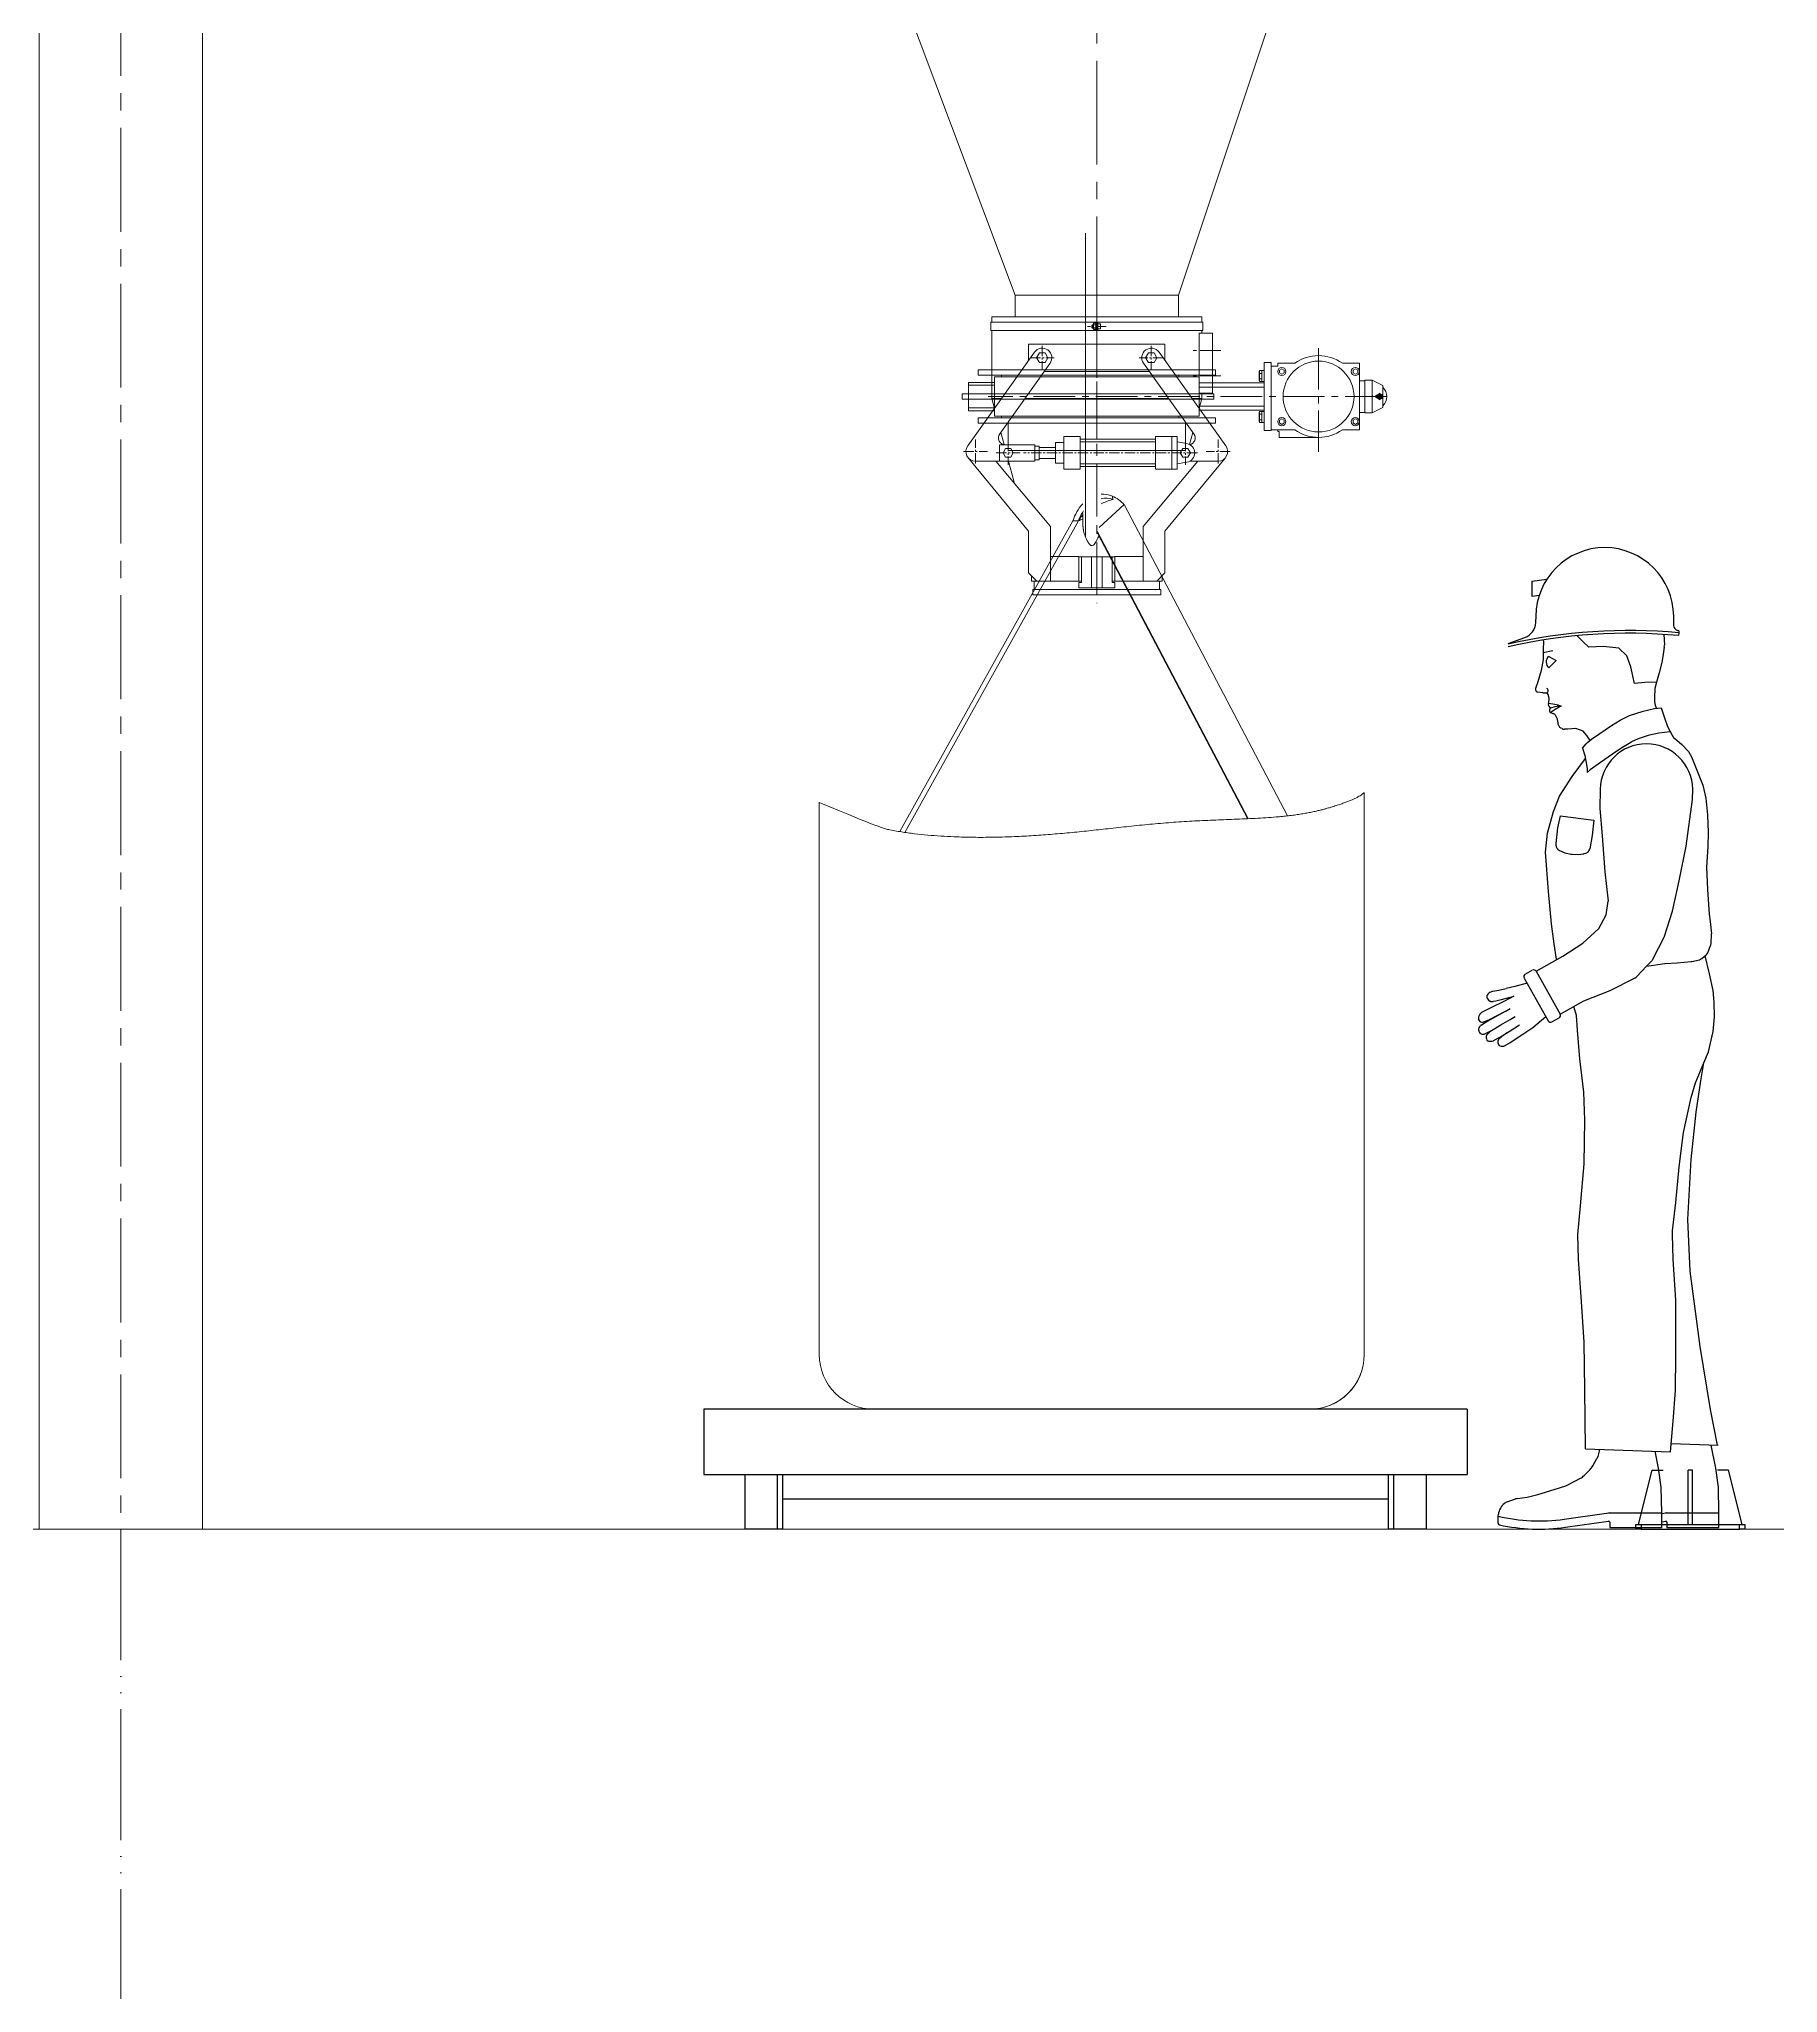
# Model space of a CAD drawing. Header units: millimetres. Extents: x 163705 to 1616509, y 81827 to 302547.
# Drawn here: x 1471036 to 1474225, y 142209 to 145792 of the extents above; entities that cross this region are included whole.
import ezdxf

# ---------------------------------------------------------------- set-up
doc = ezdxf.new("R2010")
doc.units = ezdxf.units.MM
doc.header["$LTSCALE"] = 10
doc.linetypes.add('ACAD_ISO05W100', pattern=[33, 24, -3, 0, -3, 0, -3])
doc.linetypes.add('CENTER2', pattern=[28.575, 19.05, -3.175, 3.175, -3.175])
for name, color, linetype, lineweight in [('1-中心线', 1, 'CENTER2', 0), ('1-剖面线', 8, 'Continuous', 0), ('1-双点线', 8, 'ACAD_ISO05W100', 0), ('1-图框层', 7, 'Continuous', 0), ('1-建筑轮廓', 7, 'Continuous', 20), ('1-设备轮廓', 2, 'Continuous', 18), ('1-钢构', 6, 'Continuous', 0)]:
    doc.layers.add(name, color=color, linetype=linetype, lineweight=lineweight)
doc.styles.get("Standard").update_dxf_attribs({"font": 'arial.ttf'})

# ---------------------------------------------------------------- blocks, each defined once
blk = doc.blocks.new('*U270')
for p, q in [((0, 16000), (0, 0)), ((300, 16000), (300, 0)), ((0, 0), (300, 0))]:
    blk.add_line(p, q)
at = {"layer": '1-中心线'}
blk.add_line((150, 16000), (150, 0), dxfattribs=at)
blk = doc.blocks.new('G$CBFBFB638')
at = {"lineweight": 25}
for p, q in [((0, 220), (0, 100)), ((0, 220), (700, 220)), ((700, 220), (1400, 220)), ((1400, 220), (1400, 100)), ((1400, 100), (0, 100)), ((75, 100), (75, 0)), ((135, 100), (135, 0)), ((145, 100), (145, 0)), ((1255, 0), (1255, 100)), ((1265, 0), (1265, 100)), ((1325, 100), (1325, 0)), ((145, 55), (1255, 55)), ((75, 0), (135, 0)), ((135, 0), (145, 0)), ((1255, 0), (1325, 0))]:
    blk.add_line(p, q, dxfattribs=at)
blk = doc.blocks.new('吨袋')
at = {"layer": '1-图框层', "lineweight": 15}
for p, q in [((511.2, 1599.4), (511.2, 2156.8)), ((440.5, 1658.8), (140.6, 1088)), ((440.5, 1658.8), (486.3, 1617)), ((524.2, 1628.9), (534.2, 1628.9)), ((524.2, 1628.9), (842.3, 1057.8)), ((534.2, 1628.9), (851.5, 1059.2)), ((489.5, 1610), (212.6, 1083.1)), ((488.4, 1605.5), (213.9, 1083)), ((488.8, 1606.8), (488.4, 1605.5)), ((0, 100), (0, 1130.8)), ((999.4, 1112.7), (999.4, 100)), ((100, 0), (880.9, 0))]:
    blk.add_line(p, q, dxfattribs=at)
at = {"layer": '1-图框层'}
blk.add_line((899.4, 0), (100, 0), dxfattribs=at)
at = {"layer": '1-图框层', "lineweight": 15}
blk.add_lwpolyline([(519.2, 1636.8), (516.4, 1637), (516.3, 1637)], dxfattribs=at)
for centre, radius, start, end in [((483.5, 1622.6), 56.2, 112.6141, 139.9779), ((474.6, 1629.7), 41.1, 78.9769, 109.9105), ((478.9, 1632.6), 45.3, 85.3825, 112.0957), ((456.1, 1605.2), 81.6, 16.8618, 42.6204), ((451, 1603.4), 77.5, 19.1941, 34.4267), ((511.9, 1611.9), 20.9, 54.0566, 78.0817), ((100, 100), 100, 180, 270), ((100, 100), 100, 179.9974, 269.9972), ((899.4, 100), 100, 270, 0)]:
    blk.add_arc(centre, radius, start, end, dxfattribs=at)
for points, knots in [([(461.9, 1674.5), (461.8, 1674), (461.7, 1673.3), (461.5, 1672.2), (461.3, 1671.5), (461.2, 1670.7), (461, 1670), (460.8, 1669.2), (460.7, 1668.7), (460.6, 1668.4)], [0, 0, 0, 0, 0.2497817, 0.3746691, 0.4995515, 0.624443, 0.7493274, 0.8746563, 1, 1, 1, 1]), ([(460.6, 1668.4), (464.6, 1667.2), (472, 1664.9), (479.2, 1661.9), (482.4, 1660.6)], [0, 0, 0, 0, 0.545309, 1, 1, 1, 1]), ([(516.3, 1642.5), (516.3, 1641.2), (516.3, 1638.1), (516.2, 1633.8), (516.2, 1629.6), (516.1, 1626.5), (516.1, 1624.4), (516, 1623), (516, 1621.9), (515.9, 1620.9), (515.9, 1620.1), (515.8, 1619.2), (515.7, 1617.9), (515.5, 1616.1), (515.3, 1614.2), (514.9, 1612.1), (514.4, 1609.4), (513.4, 1605.6), (511.8, 1600.6), (509.4, 1595.1), (507, 1590.8), (505.1, 1587.8), (504.1, 1586.2), (502.9, 1584.9), (501.5, 1584.1), (499.9, 1583.7), (498.2, 1583.9), (496.8, 1584.4), (495.7, 1585.2), (494.4, 1586.7), (492.8, 1589.3), (490.5, 1593.2), (488.6, 1597.2), (487.2, 1600.4), (486.7, 1601.9), (486.6, 1602.2)], [0, 0, 0, 0, 0.0422518, 0.095668, 0.1518093, 0.2103396, 0.2502077, 0.2880583, 0.319324, 0.3386004, 0.354597, 0.3677894, 0.3806959, 0.3979727, 0.4194987, 0.4397599, 0.4587853, 0.5026881, 0.5548014, 0.6138345, 0.6778159, 0.6989538, 0.7190649, 0.7338555, 0.7504443, 0.7658063, 0.7822655, 0.7991112, 0.8087782, 0.8203325, 0.8598549, 0.896546, 0.9545357, 0.9903528, 1, 1, 1, 1]), ([(516.3, 1639.9), (516.8, 1639.4), (517.9, 1638.3), (518.7, 1637.4), (519.2, 1636.8)], [0, 0, 0, 0, 0.451642, 1, 1, 1, 1]), ([(519.2, 1636.8), (519.4, 1636.4), (519.9, 1635.6), (520.7, 1634.3), (521.5, 1632.9), (522.6, 1631.2), (523.6, 1629.8), (524.2, 1628.9)], [0, 0, 0, 0, 0.176535, 0.353078, 0.529635, 0.706209, 1, 1, 1, 1]), ([(0, 1130.9), (0.2, 1130.6), (0.7, 1130.2), (2, 1129.1), (4.1, 1127.4), (7.5, 1125.1), (11.7, 1122.7), (16.6, 1120.2), (22.2, 1117.7), (28.4, 1115.2), (35.3, 1112.5), (42.9, 1109.7), (51.3, 1106.9), (57.5, 1105), (60.6, 1104)], [0, 0, 0, 0, 0.0551285, 0.1102614, 0.2035689, 0.2968767, 0.3902419, 0.4836071, 0.5696239, 0.6556434, 0.7416601, 0.8277725, 0.9138875, 1, 1, 1, 1]), ([(161.2, 1086), (174.1, 1085.1), (199.8, 1083.3), (238.5, 1081.8), (277.2, 1080.3), (315.8, 1078.6), (354.4, 1076), (392.9, 1072.7), (431.4, 1068.8), (468.8, 1064.7), (505, 1060.7), (540.2, 1057.1), (575.5, 1054), (610.7, 1051.5), (646.1, 1049.7), (681.4, 1048.7), (716.7, 1048.6), (748.3, 1049.4), (776.3, 1050.9), (800.6, 1052.7), (824.8, 1055.2), (848.9, 1058.5), (872.8, 1062.7), (888.5, 1066.4), (999.4, 1112.7)], [0, 0, 0, 0, 0.0522047, 0.1044206, 0.156645, 0.2088616, 0.2610923, 0.3133311, 0.3655764, 0.4178159, 0.4657201, 0.5136288, 0.5615324, 0.6094298, 0.6573886, 0.7053634, 0.7533311, 0.8012802, 0.834387, 0.8675444, 0.9007058, 0.9338402, 0.966935, 1, 1, 1, 1]), ([(161.2, 1086), (157.5, 1086.4), (150, 1087), (138.8, 1088.2), (128, 1089.5), (117.5, 1091.1), (107.7, 1092.7), (98.4, 1094.5), (89.9, 1096.3), (82.2, 1098.1), (75.5, 1099.8), (69.9, 1101.3), (65.4, 1102.6), (62.2, 1103.5), (61.1, 1103.9), (60.6, 1104)], [0, 0, 0, 0, 0.077485, 0.155221, 0.232709, 0.310152, 0.387841, 0.465293, 0.543653, 0.622259, 0.700615, 0.779485, 0.858616, 0.937468, 1, 1, 1, 1])]:
    blk.add_open_spline(points, degree=3, knots=knots, dxfattribs=at)
blk = doc.blocks.new('A$C40B77E40')
at = {"layer": '1-设备轮廓'}
for p, q in [((0, 10), (2.5, 10)), ((6, 0), (0, 10)), ((2.5, 15), (9.5, 15)), ((2.5, 15), (2.5, 10)), ((12, 10), (6, 0)), ((9.5, 15), (9.5, 10)), ((9.5, 10), (12, 10))]:
    blk.add_line(p, q, dxfattribs=at)
blk = doc.blocks.new('300对夹阀')
h = blk.add_hatch(color=256)
h.dxf.hatch_style = 1
h.paths.add_polyline_path([(-519.8, -33), (-519.8, -35.5), (-524.8, -35.5), (-524.8, -42.5), (-519.8, -42.5), (-519.8, -45), (-509.8, -39)])
for p, q in [((-481.8, -100), (-481.8, 22)), ((-481.8, 22), (-450.5, 22)), ((-363.2, 22), (-331.8, 22)), ((-331.8, 17), (-331.8, 22)), ((-319.8, 17), (-331.8, 17)), ((-319.8, -101.5), (-319.8, 23.5)), ((-306.8, 23.5), (-319.8, 23.5)), ((-306.8, -101.5), (-306.8, 23.5)), ((-302.8, 8.5), (-306.8, 8.5)), ((-306.8, 8.5), (-306.8, -11.5)), ((-298.3, 8.5), (-302.8, 8.5)), ((-302.8, 8.5), (-302.8, -11.5)), ((-298.3, 3.5), (-302.8, 3.5)), ((-298.3, 8.5), (-298.3, -11.5)), ((-297.8, 6), (-297.8, -9)), ((175, 0), (-150.6, 0)), ((-524.8, -19), (-504.8, -9)), ((-524.8, -59), (-524.8, -19)), ((-504.8, -69), (-504.8, -9)), ((-504.8, -9), (-491.8, -9)), ((-491.8, -69), (-491.8, -9)), ((-491.8, -69), (-491.8, -9)), ((-482.8, -10), (-491.8, -10)), ((-306.8, -11.5), (-302.8, -11.5)), ((-187.5, -14), (-306.8, -14)), ((-187.5, -21.5), (-306.8, -21.5)), ((-298.3, -6.5), (-302.8, -6.5)), ((-302.8, -11.5), (-298.3, -11.5)), ((-214.6, -34), (246.1, -34)), ((-214.6, -44), (-214.6, -34)), ((187.5, -3), (-187.5, -3)), ((-187.5, -75), (-187.5, -3)), ((-150.6, 0), (-150.6, -3)), ((175, -3), (175, 0)), ((187.5, -75), (187.5, -3)), ((235.1, -13), (187.5, -13)), ((235.1, -18), (187.5, -18)), ((235.1, -65), (235.1, -13)), ((247.1, -43), (247.1, -35)), ((-504.8, -69), (-524.8, -59)), ((-504.8, -69), (-491.8, -69)), ((-482.8, -68), (-491.8, -68)), ((-187.5, -56.5), (-306.8, -56.5)), ((-187.5, -64), (-306.8, -64)), ((-302.8, -66.5), (-306.8, -66.5)), ((-306.8, -66.5), (-306.8, -86.5)), ((-298.3, -66.5), (-302.8, -66.5)), ((-302.8, -66.5), (-302.8, -86.5)), ((-298.3, -71.5), (-302.8, -71.5)), ((-298.3, -66.5), (-298.3, -86.5)), ((-297.8, -69), (-297.8, -84)), ((-214.6, -44), (246.1, -44)), ((235.1, -60), (187.5, -60)), ((235.1, -65), (187.5, -65)), ((-481.8, -100), (-450.5, -100)), ((-363.2, -100), (-319.8, -100)), ((-331.8, -103), (-334.8, -103)), ((-334.8, -103), (-334.8, -114)), ((-331.8, -100), (-331.8, -103)), ((-306.8, -101.5), (-319.8, -101.5)), ((-306.8, -86.5), (-302.8, -86.5)), ((-298.3, -81.5), (-302.8, -81.5)), ((-302.8, -86.5), (-298.3, -86.5)), ((187.5, -75), (-187.5, -75)), ((-162.5, -88), (-162.5, -138)), ((-150.6, -78), (-150.6, -75)), ((175, -78), (-150.6, -78)), ((162.5, -88), (162.5, -138)), ((175, -78), (175, -75)), ((-334.8, -114), (-406.8, -114)), ((162.5, -138), (-162.5, -138))]:
    blk.add_line(p, q)
for points in [[(-474.3, 12), (-470, 9.5), (-470, 4.5), (-474.3, 2), (-478.7, 4.5), (-478.7, 9.5)], [(-339.3, 12), (-343.7, 9.5), (-343.7, 4.5), (-339.3, 2), (-335, 4.5), (-335, 9.5)], [(-217.5, 10), (217.5, 10), (217.5, 0), (-217.5, 0)], [(-474.3, -90), (-470, -87.5), (-470, -82.5), (-474.3, -80), (-478.7, -82.5), (-478.7, -87.5)], [(-339.3, -90), (-343.7, -87.5), (-343.7, -82.5), (-339.3, -80), (-335, -82.5), (-335, -87.5)], [(-217.5, -88), (217.5, -88), (217.5, -78), (-217.5, -78)]]:
    blk.add_lwpolyline(points, close=True)
for centre, radius in [((-474.3, 7), 7.5), ((-406.8, -39), 65), ((-339.3, 7), 7.5), ((-474.3, -85), 7.5), ((-339.3, -85), 7.5)]:
    blk.add_circle(centre, radius)
for centre, radius, start, end in [((-406.8, -39), 75, 54.4229, 125.5771), ((-304.3, 6), 6.5, 337.3801, 22.6199), ((-323.1, -1.5), 25.3, 348.5788, 11.4212), ((-507.7, -39), 24.1, 135.2397, 224.7603), ((-482.8, -9), 1, 270, 0), ((-304.3, -9), 6.5, 337.3801, 22.6199), ((246.1, -35), 1, 0, 90), ((-482.8, -69), 1, 0, 90), ((-304.3, -69), 6.5, 337.3801, 22.6199), ((-323.1, -76.5), 25.3, 348.5788, 11.4212), ((246.1, -43), 1, 270, 0), ((-406.8, -39), 75, 234.4229, 305.5771), ((-304.3, -84), 6.5, 337.3801, 22.6199)]:
    blk.add_arc(centre, radius, start, end)
at = {"layer": '1-中心线', "ltscale": 0.4}
for p, q in [((0, 77.3), (0, -135.1)), ((-406.8, -140.5), (-406.8, 54.3)), ((-531.8, -39), (199.4, -39))]:
    blk.add_line(p, q, dxfattribs=at)
at = {"rotation": 90}
blk.add_blockref('A$C40B77E40', (-509.8, -45), dxfattribs=at)
blk.add_text('OPRN', height=1.4, rotation=90).set_placement((-505.9, -40.8))
blk = doc.blocks.new('A$C735A1383')
for p, q in [((-192.5, 0), (-192.5, -10)), ((192.5, 0), (-192.5, 0)), ((192.5, -10), (192.5, 0)), ((-212.5, -140), (-212.5, -30)), ((-187.5, -30), (-212.5, -30)), ((-194.5, -10), (194.5, -10)), ((-194.5, -10), (-194.5, -25)), ((-194.5, -25), (194.5, -25)), ((-192.5, -25), (-192.5, -30)), ((-187.5, -140), (-187.5, -30)), ((-7, -13), (-7, -22)), ((-2, -13), (-7, -13)), ((-7, -17.5), (-2, -17.5)), ((-7, -22), (-2, -22)), ((-2, -10), (-2, -25)), ((-2, -14.5), (-2, -14.5)), ((-2, -20.5), (-2, -20.5)), ((0, -10), (0, -25)), ((2, -10), (2, -25)), ((6, -11.5), (2, -11.5)), ((2, -14.5), (8, -14.5)), ((2, -20.5), (8, -20.5)), ((2, -23.5), (6, -23.5)), ((6, -23.5), (6, -11.5)), ((9, -15.5), (8, -14.5)), ((8, -14.5), (8, -20.5)), ((9, -19.5), (8, -20.5)), ((9, -15.5), (9, -19.5)), ((192.5, -150), (192.5, -25)), ((194.5, -10), (194.5, -25)), ((-114.3, -64.8), (-236.8, -236.8)), ((-125, -50), (-125, -79.9)), ((125, -50), (-125, -50)), ((-110.4, -75), (-105.2, -66)), ((-105.2, -66), (-94.8, -66)), ((-89.6, -75), (-94.8, -66)), ((89.6, -75), (94.8, -66)), ((94.8, -66), (105.2, -66)), ((110.4, -75), (105.2, -66)), ((114.3, -64.8), (236.8, -236.8)), ((125, -50), (125, -79.9)), ((-85.7, -85.2), (-178, -214.7)), ((-110.4, -75), (-105.2, -84)), ((-105.2, -84), (-94.8, -84)), ((96.3, -100), (-96.3, -100)), ((-89.6, -75), (-94.8, -84)), ((85.7, -85.2), (178, -214.7)), ((89.6, -75), (94.8, -84)), ((94.8, -84), (105.2, -84)), ((110.4, -75), (105.2, -84)), ((-187.5, -140), (-212.5, -140)), ((-192.5, -150), (-192.5, -140)), ((-187.7, -168), (-192.5, -150)), ((-174.9, -150), (-192.5, -150)), ((131.9, -150), (-131.9, -150)), ((192.5, -150), (174.9, -150)), ((187.7, -168), (192.5, -150)), ((-170.1, -234), (-176, -211.8)), ((170.1, -234), (176, -211.8)), ((-171.9, -249.5), (-167.2, -241.4)), ((-171.9, -249.5), (-167.2, -257.6)), ((-167.2, -241.4), (-157.8, -241.4)), ((-147.5, -229.5), (-165.3, -232.5)), ((-153.1, -249.5), (-157.8, -241.4)), ((-153.1, -249.5), (-157.8, -257.6)), ((-147.5, -219.5), (-107.5, -219.5)), ((-147.5, -219.5), (-147.5, -279.5)), ((-137.5, -279.5), (-137.5, -219.5)), ((-107.5, -219.5), (-107.5, -279.5)), ((-107.5, -224.5), (30.5, -224.5)), ((-107.5, -229.5), (30.5, -229.5)), ((30.5, -219.5), (30.5, -279.5)), ((60.5, -219.5), (30.5, -219.5)), ((60.5, -219.5), (60.5, -279.5)), ((60.5, -230.5), (75.5, -230.5)), ((75.5, -230.5), (75.5, -268.5)), ((75.5, -239.5), (105.5, -239.5)), ((105.5, -237), (105.5, -262)), ((105.5, -237), (113.5, -237)), ((113.5, -249.5), (105.5, -249.5)), ((113.5, -234.5), (113.5, -264.5)), ((113.5, -234.5), (178.5, -234.5)), ((153.1, -249.5), (157.8, -241.4)), ((153.1, -249.5), (157.8, -257.6)), ((157.8, -241.4), (167.2, -241.4)), ((171.9, -249.5), (167.2, -241.4)), ((171.9, -249.5), (167.2, -257.6)), ((178.5, -234.5), (178.5, -264.5)), ((-125, -393), (-235.3, -259)), ((-171, -264.5), (-222.5, -264.5)), ((-85, -384.5), (-185.1, -264.5)), ((-167.2, -257.6), (-157.8, -257.6)), ((-147.5, -269.5), (-165.3, -266.5)), ((-107.5, -279.5), (-147.5, -279.5)), ((-107.5, -269.5), (30.5, -269.5)), ((-107.5, -274.5), (30.5, -274.5)), ((60.5, -279.5), (30.5, -279.5)), ((60.5, -268.5), (75.5, -268.5)), ((75.5, -259.5), (105.5, -259.5)), ((85, -384.5), (185.1, -264.5)), ((105.5, -262), (113.5, -262)), ((113.5, -264.5), (222.5, -264.5)), ((125, -393), (235.3, -259)), ((161.9, -264.5), (151, -305.5)), ((157.8, -257.6), (167.2, -257.6)), ((-125, -469.5), (-125, -393)), ((-85, -484.5), (-85, -384.5)), ((85, -484.5), (85, -384.5)), ((125, -469.5), (125, -393)), ((-85, -439.5), (-33, -439.5)), ((-33, -485), (-33, -439.5)), ((33, -440), (-33, -440)), ((-28, -487), (-28, -440)), ((-10, -440), (-10, -497)), ((10, -440), (10, -497)), ((28, -487), (28, -440)), ((33, -485), (33, -439.5)), ((85, -439.5), (33, -439.5)), ((-125, -469.5), (-110, -484.5)), ((-120, -485), (-120, -474.5)), ((-28, -485), (-120, -485)), ((117.5, -500), (-117.5, -500)), ((-115, -500), (-115, -485)), ((-33, -484.5), (-110, -484.5)), ((-33, -497), (-33, -487)), ((-28, -487), (-33, -487)), ((33, -497), (-33, -497)), ((120, -485), (28, -485)), ((33, -487), (28, -487)), ((33, -484.5), (110, -484.5)), ((33, -487), (33, -497)), ((125, -469.5), (110, -484.5)), ((115, -500), (115, -485)), ((120, -485), (120, -474.5)), ((117.5, -510), (-117.5, -510))]:
    blk.add_line(p, q)
at = {"ltscale": 0.5}
for p, q in [((-117.5, -500), (-117.5, -510)), ((117.5, -500), (117.5, -510))]:
    blk.add_line(p, q, dxfattribs=at)
for centre, radius, start, end in [((-100, -75), 17.5, 324.5412, 144.5412), ((100, -75), 17.5, 35.4588, 215.4588), ((-167.9, -222), 12.5, 144.5412, 257.815), ((167.9, -222), 12.5, 270, 35.4588), ((-222.5, -247), 17.5, 144.5412, 270), ((-162.5, -249.5), 17.2, 99.5, 260.5), ((222.5, -247), 17.5, 270, 35.4588)]:
    blk.add_arc(centre, radius, start, end)
at = {"layer": '1-中心线', "ltscale": 0.5}
blk.add_line((0, 15), (0, -525), dxfattribs=at)
at = {"layer": '1-中心线', "ltscale": 0.1}
for p, q in [((-17, -17.5), (17, -17.5)), ((-100, -53), (-100, -97)), ((100, -53), (100, -97)), ((-122, -75), (-78, -75)), ((122, -75), (78, -75)), ((-244.5, -247), (-200.5, -247)), ((-222.5, -269), (-222.5, -225)), ((-184.5, -249.5), (134.5, -249.5)), ((-162.5, -227.5), (-162.5, -271.5)), ((184.5, -249.5), (140.5, -249.5)), ((162.5, -227.5), (162.5, -271.5)), ((244.5, -247), (200.5, -247)), ((222.5, -269), (222.5, -225))]:
    blk.add_line(p, q, dxfattribs=at)
at = {"layer": '1-中心线', "ltscale": 0.2}
for p, q in [((-227.5, -62), (-172.5, -62)), ((-227.5, -108), (-172.5, -108))]:
    blk.add_line(p, q, dxfattribs=at)
at = {"layer": '1-剖面线'}
for p, q in [((-2, -14.9), (-2, -14.9)), ((-2, -20.1), (-2, -20.1)), ((2, -14.9), (8.4, -14.9)), ((2, -20.1), (8.4, -20.1))]:
    blk.add_line(p, q, dxfattribs=at)
blk = doc.blocks.new('吨袋缓冲仓')
for p, q in [((-150, -3130), (-550, -1930)), ((150, -3130), (600, -1930)), ((-150, -3130), (150, -3130)), ((-150, -3130), (-150, -3170)), ((150, -3170), (150, -3130)), ((-150, -3170), (150, -3170))]:
    blk.add_line(p, q)
blk.add_lwpolyline([(-550, -1930), (600, -1930), (600, -700), (-550, -700)], close=True)
at = {"layer": '1-中心线'}
blk.add_line((0, -700), (0, -3170), dxfattribs=at)
blk = doc.blocks.new('操作人员')
for p, q in [((-228.6, 1085.7), (-202, 1089.4)), ((-228.6, 1058.1), (-228.6, 1085.7)), ((-216, 1059.7), (-228.6, 1058.1)), ((-222, 1021.5), (-222.4, 1009.9)), ((30.7, 1021.5), (30.7, 1005.1)), ((-273.1, 971.7), (-242.3, 982.6)), ((-208.2, 974.5), (-208.6, 961.2)), ((-208.5, 977.9), (-208.2, 974.5)), ((-135, 975), (-146.1, 985.8)), ((-125, 965), (-135, 975)), ((12.8, 988.3), (13.8, 969.3)), ((40.3, 994.9), (38.1, 995.5)), ((40.2, 991.1), (39.8, 986.2)), ((40.4, 994.8), (40.2, 991.1)), ((-208.7, 942.3), (-212, 922.3)), ((-208.6, 961.2), (-208.7, 942.3)), ((-208.6, 955.4), (-190.8, 958.7)), ((-198.4, 948), (-184.6, 940.6)), ((-198.2, 926.9), (-184.6, 940.6)), ((-98, 966), (-125, 965)), ((-70, 963), (-98, 966)), ((-55, 949), (-70, 963)), ((-48, 929), (-55, 949)), ((8.8, 936.6), (4.3, 918.1)), ((11, 947.7), (8.8, 936.6)), ((13.6, 965.2), (11, 947.7)), ((-218.5, 901.2), (-222.5, 889)), ((-212, 922.3), (-218.5, 901.2)), ((-41, 898), (-48, 929)), ((-22, 900), (-41, 898)), ((-1, 901), (-22, 900)), ((-1, 901), (-3.7, 889.4)), ((4.3, 918.1), (-1, 901)), ((-209, 881.2), (-218.2, 882.5)), ((-207.7, 881.1), (-203.9, 881.1)), ((-202.3, 881.3), (-202.4, 881.3)), ((-199.5, 877.7), (-199.7, 878.1)), ((-199.1, 861.5), (-198.3, 864.7)), ((-187, 859.6), (-199.1, 861.5)), ((-198.2, 873.9), (-198.7, 875.6)), ((-198, 866.2), (-197.9, 867.5)), ((-197.8, 868.7), (-197.9, 871.6)), ((-3.7, 889.4), (-4.6, 872.7)), ((-4.6, 872.7), (-4.2, 864.4)), ((-4.2, 864.4), (-2.9, 858.3)), ((-195.6, 845.2), (-192.1, 847.6)), ((-195.4, 845.1), (-193.6, 844.2)), ((-194.8, 853.9), (-186.8, 855.9)), ((-193.6, 844.2), (-190.6, 843.2)), ((-192.1, 847.6), (-189.1, 849.6)), ((-190.6, 843.2), (-190.3, 843.1)), ((-189.1, 849.6), (-186.1, 851.6)), ((-187, 859.6), (-187.4, 859.7)), ((-180.4, 858.7), (-187, 859.6)), ((-186.8, 855.9), (-183.1, 856.7)), ((-186.1, 851.6), (-184.1, 852.6)), ((-184.1, 852.6), (-182.1, 853.6)), ((-183.7, 835.6), (-183.6, 835.2)), ((-183.6, 835.2), (-182.6, 829.2)), ((-182.6, 829.2), (-182, 826)), ((-182.1, 853.6), (-179.1, 855.3)), ((-180.6, 857), (-175.2, 857.4)), ((-180.4, 858.7), (-175.2, 857.4)), ((-179.1, 855.3), (-175.2, 857.4)), ((-83.4, 821.3), (-67.4, 831.3)), ((-67.4, 831.3), (-50.4, 839.3)), ((-50.4, 839.3), (-25.4, 847.3)), ((-25.4, 847.3), (-4.4, 852.3)), ((-4.4, 852.3), (7.8, 853.8)), ((-2.9, 858.3), (-0.9, 852.7)), ((7.8, 853.8), (13.7, 835.5)), ((13.7, 835.5), (19.7, 819.5)), ((-180.9, 822.5), (-180.7, 821.8)), ((-177.3, 817.5), (-176, 816.5)), ((-174, 815.6), (-176, 816.5)), ((-163.4, 814.6), (-169.6, 814.6)), ((-148.5, 815.5), (-163.4, 814.6)), ((-135, 810.9), (-148.5, 815.5)), ((-128.3, 802.9), (-135, 810.9)), ((-122.3, 793.9), (-128.3, 802.9)), ((-126.7, 790.5), (-119.7, 795.9)), ((-119.7, 795.9), (-106.4, 805.3)), ((-106.4, 805.3), (-83.4, 821.3)), ((-58.6, 783.7), (-45.8, 791.7)), ((-45.8, 791.7), (-33.9, 797.3)), ((-33.9, 797.3), (-13.3, 803.9)), ((-13.3, 803.9), (3.6, 807.9)), ((3.6, 807.9), (24.2, 810.5)), ((19.7, 819.5), (27.7, 803.5)), ((27.7, 803.5), (30.7, 799.5)), ((30.7, 799.5), (36.7, 794.5)), ((36.7, 794.5), (45.7, 786.5)), ((-155.5, 727.6), (-131.1, 760.6)), ((-136.2, 780), (-129.9, 787.5)), ((-136.2, 780), (-132.2, 766)), ((-132.2, 766), (-130.2, 756)), ((-130.2, 756), (-129.2, 750)), ((-103.6, 753.7), (-122.6, 739.7)), ((-81.6, 768.7), (-103.6, 753.7)), ((-58.6, 783.7), (-81.6, 768.7)), ((45.7, 786.5), (57.7, 773.5)), ((57.7, 773.5), (63.7, 763.5)), ((63.7, 763.5), (72.3, 742.6)), ((-178.5, 691.6), (-155.5, 727.6)), ((-129.2, 750), (-128.2, 742)), ((-128.2, 742), (-128.2, 734.8)), ((-122.6, 739.7), (-128.2, 734.8)), ((72.3, 742.6), (84.3, 711.6)), ((-189.5, 663.6), (-178.5, 691.6)), ((-104.1, 704.3), (-104.7, 669)), ((53.4, 599.7), (65, 685.6)), ((65, 685.6), (65.9, 704.4)), ((84.3, 711.6), (89.6, 687.9)), ((89.6, 687.9), (92.9, 657.3)), ((-200.5, 623.6), (-189.5, 663.6)), ((-177.3, 655.5), (-182.3, 633.6)), ((-177.3, 655.5), (-115.6, 647.6)), ((-115.6, 647.6), (-118.9, 619.8)), ((-104.7, 669), (-100.7, 619)), ((92.9, 657.3), (94.3, 625.3)), ((-204.3, 588.7), (-200.5, 623.6)), ((-182.3, 633.6), (-185.4, 604.6)), ((-118.9, 619.8), (-123.3, 595.1)), ((-100.7, 619), (-95.7, 553)), ((94.3, 625.3), (93.2, 599.1)), ((-198.6, 516.9), (-204.3, 588.7)), ((-185.3, 601.6), (-184.9, 599.8)), ((-182.4, 595), (-182, 594.5)), ((-178.7, 592.2), (-169.9, 588.3)), ((-168, 587.6), (-157.7, 585.4)), ((-155.7, 585.1), (-143.7, 585)), ((-143.7, 585), (-135.2, 585.9)), ((-133.4, 586.3), (-130.3, 587.2)), ((-124.7, 591.4), (-124.7, 591.4)), ((41, 536.7), (53.4, 599.7)), ((93.2, 599.1), (90.9, 561.4)), ((-95.7, 553), (-89.7, 499)), ((90.9, 561.4), (93, 520.8)), ((-193.5, 457.5), (-198.6, 516.9)), ((28.7, 480.9), (41, 536.7)), ((93, 520.8), (96.1, 475.3)), ((-106.8, 449), (-92.8, 474)), ((-92.8, 474), (-89.7, 499)), ((14, 434.9), (28.7, 480.9)), ((96.1, 475.3), (97.6, 461.9)), ((-188.4, 420.9), (-193.5, 457.5)), ((-135.8, 422), (-106.8, 449)), ((-7.3, 392.8), (13.4, 433.4)), ((97.6, 461.9), (100.1, 439.4)), ((99.4, 421.1), (100.1, 439.4)), ((-221.7, 370.5), (-172.8, 398)), ((-184.4, 392.9), (-188.4, 420.9)), ((-172.8, 398), (-135.8, 422)), ((82.1, 393.8), (90.4, 400.7)), ((96.5, 365.7), (88.4, 399)), ((93.3, 404.6), (98.6, 417.7)), ((-241.6, 365), (-228.5, 372.4)), ((-221.7, 370.5), (-177.6, 292)), ((-86, 335.5), (-39.6, 358.7)), ((-36.8, 360.8), (-19.1, 379.7)), ((-19.1, 379.7), (-9, 390.5)), ((-19.1, 379.7), (14.5, 384.7)), ((14.5, 384.7), (37.3, 386.3)), ((37.3, 386.3), (62.6, 388.2)), ((64.1, 388.5), (78, 391.8)), ((102.9, 335.4), (96.5, 365.7)), ((-305.7, 332.2), (-302.6, 333.3)), ((-300.7, 333.8), (-289.7, 336)), ((-289.7, 336), (-276.7, 338.7)), ((-269.7, 322.7), (-285.4, 318.1)), ((-262.7, 324.7), (-279.6, 315.8)), ((-260.7, 342.7), (-276.7, 338.7)), ((-269.7, 322.7), (-262.7, 324.7)), ((-238.2, 348.9), (-260.7, 342.7)), ((-243.5, 358.2), (-199.4, 279.8)), ((-134, 316.5), (-86, 335.5)), ((105.2, 313.6), (102.9, 335.4)), ((-304.6, 303.8), (-320.3, 295.5)), ((-278.3, 296.8), (-309.1, 281.1)), ((-304.7, 315.3), (-305.1, 315.4)), ((-279.6, 315.8), (-304.6, 303.8)), ((-278.3, 296.8), (-301.3, 283.8)), ((-295.7, 315.7), (-300.6, 315)), ((-285.9, 318), (-295.7, 315.7)), ((-278.3, 296.8), (-269.3, 302.2)), ((-269.4, 282.3), (-260.2, 287.8)), ((-227.6, 267.7), (-203.7, 287.5)), ((-177.6, 292), (-134, 316.5)), ((-147.7, 289.5), (-152.3, 306.2)), ((-145.9, 262.4), (-147.7, 289.5)), ((103, 260.2), (105.5, 286.7)), ((105.5, 286.7), (105.2, 313.6)), ((-314.4, 256.3), (-303.1, 262.1)), ((-301.3, 283.8), (-310.3, 278.8)), ((-303.1, 262.1), (-309.1, 257.1)), ((-303.1, 262.1), (-286.5, 272.1)), ((-287.1, 250.1), (-271.1, 260.1)), ((-286.5, 272.1), (-269.4, 282.3)), ((-273.9, 258.3), (-284.9, 250.3)), ((-271.1, 260.1), (-252.1, 272.1)), ((-257.9, 247.3), (-245.9, 255.3)), ((-245.9, 255.3), (-227.6, 267.7)), ((-192.5, 277.9), (-179.5, 285.2)), ((-141.3, 210), (-145.9, 262.4)), ((94.6, 222.9), (103, 260.2)), ((-306.9, 242.1), (-304.6, 242.1)), ((-299.9, 243.3), (-287.1, 250.1)), ((-291.3, 244), (-291.7, 242.4)), ((-291.7, 240.2), (-291.2, 237.8)), ((-284.9, 250.3), (-289.9, 246.1)), ((-289.9, 235.2), (-289.4, 234.8)), ((-285.9, 233.3), (-282.2, 233.3)), ((-279.8, 233.9), (-269.9, 239.3)), ((-269.9, 239.3), (-257.9, 247.3)), ((86.1, 202.5), (94.6, 222.9)), ((-134.1, 148.7), (-141.3, 210)), ((70.8, 165.7), (86.1, 202.5)), ((80.6, 169.4), (86.1, 202.5)), ((-132.1, 97.7), (-134.1, 148.7)), ((62.6, 139.1), (70.8, 165.7)), ((72.1, 112.2), (80.6, 169.4)), ((48.6, 74.9), (62.6, 139.1)), ((63.1, 25.2), (72.1, 112.2)), ((-133.7, 17.2), (-132.1, 97.7)), ((40.7, 11.8), (48.6, 74.9)), ((-140.3, -59.3), (-133.7, 17.2)), ((34.7, -53.2), (40.7, 11.8)), ((57, -84.7), (63.1, 25.2)), ((-144.9, -112.2), (-140.3, -59.3)), ((28.7, -105.2), (34.7, -53.2)), ((28.7, -112.2), (28.7, -105.2)), ((60.8, -179.4), (57, -84.7)), ((-143.8, -157.3), (-144.9, -112.2)), ((29.8, -157.3), (28.7, -112.2)), ((-138.5, -235.7), (-143.8, -157.3)), ((34.9, -232.7), (29.8, -157.3)), ((79.4, -317.4), (60.8, -179.4)), ((-133.6, -309.7), (-138.5, -235.7)), ((34.9, -253.5), (34.9, -232.7)), ((34.9, -334.3), (34.9, -253.5)), ((-132.3, -396.3), (-133.6, -309.7)), ((98.4, -433.1), (79.4, -317.4)), ((34.1, -398), (34.9, -334.3)), ((-130.8, -505), (-132.3, -396.3)), ((30, -454.4), (34.1, -398)), ((24.8, -510.6), (30, -454.4)), ((111.2, -498.7), (98.4, -433.1)), ((26.2, -495.6), (112.3, -498.7)), ((107.8, -540.5), (99.6, -498.3)), ((-130.8, -505), (24.8, -510.6)), ((-117.5, -536.6), (-109.9, -523.2)), ((-106.6, -514.5), (-104.8, -505.9)), ((2.8, -540.5), (-3.2, -509.6)), ((-188.5, -580.1), (-166.9, -572.9)), ((-162.3, -570.9), (-140.4, -559.2)), ((-133.4, -554), (-122.4, -543)), ((7.8, -575.5), (2.8, -540.5)), ((112.8, -575.5), (107.8, -540.5)), ((-279.6, -605.3), (-278.9, -604.8)), ((-274.5, -602.4), (-259.2, -597.2)), ((-256.6, -596.5), (-237.9, -593.7)), ((-237.9, -593.7), (-218.5, -589.1)), ((-218.5, -589.1), (-188.5, -580.1)), ((8.8, -622.5), (7.8, -575.5)), ((113.8, -622.5), (112.8, -575.5)), ((-291.2, -628.7), (-290.8, -625.3)), ((-291.2, -641.7), (-291.2, -628.7)), ((-169.9, -634.2), (-88.4, -622.6)), ((-167.8, -649.1), (-88.8, -637.8)), ((-87.7, -622.5), (8.8, -622.5)), ((-86.5, -639.8), (-86.5, -649.5)), ((8.8, -649.5), (8.8, -622.5)), ((8.8, -623.7), (16.6, -622.6)), ((8.8, -638.8), (16.2, -637.8)), ((17.3, -622.5), (113.8, -622.5)), ((18.5, -639.8), (18.5, -649.5)), ((113.8, -649.5), (113.8, -622.5)), ((-86.5, -649.5), (8.8, -649.5)), ((18.5, -649.5), (113.8, -649.5))]:
    blk.add_line(p, q)
at = {"lineweight": 25}
for p, q in [((-311.8, 325.6), (-311.3, 326.7)), ((-327.2, 286.8), (-327.3, 286.8)), ((-322.7, 293.7), (-324.5, 291.9)), ((-311.5, 321), (-311.8, 321.7)), ((-327.3, 282.8), (-327.1, 282)), ((-326.9, 261.9), (-326.8, 260.9)), ((-325.3, 258), (-324, 256.7)), ((-324.7, 278.7), (-323.4, 277.9)), ((-322.7, 271.5), (-323.5, 270.7)), ((-310.3, 278.8), (-321.9, 272)), ((-320.5, 255.2), (-318.9, 255.2)), ((-319.6, 277.3), (-317.9, 277.7)), ((-317.4, 277.9), (-310.2, 280.6)), ((-313.1, 251), (-313.1, 249.6)), ((-309.1, 257.1), (-311.6, 254.6)), ((-313, 248.6), (-312.6, 246.5)), ((-309.9, 243), (-309.1, 242.6)), ((-33.8, -644.3), (-8.8, -544.3)), ((-8.8, -544.3), (11.2, -544.3)), ((65.2, -544.3), (57.2, -544.3)), ((57.2, -644.3), (57.2, -544.3)), ((65.2, -644.3), (65.2, -544.3)), ((131.2, -544.3), (111.2, -544.3)), ((156.2, -644.3), (131.2, -544.3)), ((-38.8, -652.3), (-38.8, -644.3)), ((-38.8, -644.3), (-28.8, -644.3)), ((-28.8, -644.3), (-28.8, -652.3)), ((-28.8, -644.3), (151.2, -644.3)), ((151.2, -652.3), (151.2, -644.3)), ((151.2, -644.3), (161.2, -644.3)), ((161.2, -644.3), (161.2, -652.3)), ((-28.8, -652.3), (-38.8, -652.3)), ((-28.8, -652.3), (151.2, -652.3)), ((161.2, -652.3), (151.2, -652.3))]:
    blk.add_line(p, q, dxfattribs=at)
for centre, radius, start, end in [((-95.6, 1021.1), 126.4, 0.1651, 179.8349), ((-252.3, 1010.9), 30, 289.477, 358.2101), ((40.7, 1005.1), 10, 180, 254.7449), ((-51.5, -7.6), 1003, 84.7582, 102.7626), ((-51.5, -7.6), 998, 84.7519, 102.8097), ((-6.2, 968.2), 20, 351.4216, 3.0398), ((-189.1, 937.5), 14, 131.7935, 229.3257), ((-217.8, 887.5), 5, 161.5651, 263.1513), ((-219.5, 872.6), 10, 82.1949, 83.1513), ((-207.7, 891.1), 10, 262.1949, 270.0775), ((-203.7, 885.3), 4.19, 267.4626, 67.5556), ((-208.6, 873.5), 10, 27.4222, 50.9961), ((-208.4, 873.1), 10, 14.5655, 27.4222), ((-193.2, 859.8), 6.07, 163.773, 254.7214), ((-208, 867.2), 10, 345.9638, 354.6267), ((-207.9, 871.3), 10, 1.3996, 14.5655), ((-207.8, 868.4), 10, 354.6267, 1.3996), ((-191.1, 849.2), 6, 128.1443, 219.5681), ((-195, 846), 1, 219.5681, 243.4349), ((-193.5, 833.6), 10, 11.3099, 71.5651), ((-179.2, 837), 20, 94.1017, 101.3099), ((-162.4, 829.9), 20, 191.3099, 201.8014), ((-171.4, 825.6), 10, 201.8014, 233.6281), ((-169.7, 824.6), 10, 244.2282, 270.4485), ((-114.6, 774.6), 20, 127.4509, 139.9711), ((-19.1, 702.7), 85, 1.1711, 178.8973), ((-175.5, 603.6), 10, 173.9408, 191.5682), ((-175.1, 601.8), 10, 191.5682, 222.754), ((-174.7, 601.3), 10, 222.754, 246.1872), ((-165.8, 597.4), 10, 246.1872, 257.522), ((-155.6, 595.1), 10, 257.522, 269.3811), ((-136.3, 595.9), 10, 276.2179, 286.6268), ((-133.1, 596.8), 10, 286.6268, 327.3671), ((-133.1, 596.8), 10, 327.3671, 349.9698), ((4.5, 437.9), 10, 332.9362, 342.2476), ((84, 408.4), 10, 309.8056, 337.6199), ((89.4, 421.5), 10, 337.6199, 357.8223), ((-239.1, 360.7), 5, 119.3504, 209.3504), ((-226, 368), 5, 29.3504, 119.3504), ((-44.1, 367.7), 10, 296.5651, 316.8476), ((-16.2, 397.4), 10, 316.8476, 332.9362), ((61.8, 398.2), 10, 274.3987, 283.2405), ((75.7, 401.5), 10, 283.2405, 309.8056), ((-302.2, 322.8), 10, 110.556, 156.8014), ((-299.1, 324), 10, 99.4623, 110.556), ((-302.3, 325), 10, 203.1986, 254.0546), ((-302, 324.9), 10, 254.0546, 278.1301), ((-286.9, 322.9), 5, 281.3099, 287.354), ((-181.9, 289.6), 5, 299.3504, 29.3504), ((-195, 282.2), 5, 209.3504, 299.3504), ((-306.9, 247.1), 5, 243.4349, 270), ((-304.6, 252.1), 10, 270, 298.0725), ((-286.8, 241.2), 5, 165.9638, 191.3099), ((-287.4, 243.1), 4, 129.8056, 165.9638), ((-286.3, 238.8), 5, 191.3099, 225), ((-285.9, 238.3), 5, 225, 270), ((-282.2, 238.3), 5, 270, 298.6105), ((-143.6, -521.7), 30, 315, 330.2551), ((-135.9, -508.4), 30, 330.2551, 348.2503), ((-176.4, -544.5), 30, 288.4349, 298.1786), ((-154.6, -532.8), 30, 298.1786, 315), ((-261, -628.9), 30, 128.2787, 173.1429), ((-269.7, -616.6), 15, 108.9221, 128.2787), ((-254.3, -611.4), 15, 98.5308, 108.9221), ((-216, -312.7), 324.8, 256.6072, 278.1454), ((-288.2, -641.7), 3, 180, 257.6159), ((-216, -312.7), 339.8, 257.6159, 278.1454), ((-88.5, -639.8), 2, 0, 98.1454), ((-87.7, -627.5), 5, 90, 98.1454), ((16.5, -639.8), 2, 0, 98.1454), ((17.3, -627.5), 5, 90, 98.1454)]:
    blk.add_arc(centre, radius, start, end)
for centre, radius, start, end in [((-307.2, 323.7), 5, 156.8014, 203.1986), ((-317.4, 284.8), 10, 168.6901, 191.3099), ((-317.4, 284.9), 10, 135, 168.6901), ((-315.6, 286.7), 10, 117.8973, 135), ((-322.2, 283), 5, 191.3099, 239.0362), ((-317, 263.2), 10, 130.9985, 187.125), ((-321.8, 261.6), 5, 187.125, 225), ((-320.5, 260.2), 5, 225, 270), ((-320.8, 282.2), 5, 239.0362, 284.0362), ((-319.4, 267.7), 5, 120.2564, 130.9985), ((-318.9, 265.2), 10, 270, 296.9741), ((-319.1, 282.6), 5, 284.0362, 290.556), ((-308.1, 251), 5, 135, 180), ((-313.7, 290), 10, 290.556, 297.0088), ((-308.1, 249.6), 5, 180, 191.3099), ((-307.7, 247.5), 5, 191.3099, 243.4349)]:
    blk.add_arc(centre, radius, start, end, dxfattribs=at)

msp = doc.modelspace()

# ---------------------------------------------------------------- linework, layer by layer
at = {"layer": '1-双点线'}
msp.add_line((1471185.648, 143059.632), (1471185.648, 135335.06), dxfattribs=at)
at = {"layer": '1-建筑轮廓'}
msp.add_line((1430750.296, 143059.632), (1515696.37, 143059.632), dxfattribs=at)

# ---------------------------------------------------------------- block references
msp.add_blockref('操作人员', (1474002.987, 143712.158, -618.537))
at = {"layer": '1-双点线', "xscale": -1, "rotation": 359.9999999999841}
msp.add_blockref('吨袋', (1473466.1, 143279.632), dxfattribs=at)
at = {"layer": '1-设备轮廓', "xscale": -1, "rotation": 359.9999999999841}
for name, p in [('吨袋缓冲仓', (1472975.648, 148452.84)), ('A$C735A1383', (1472975.648, 145282.84)), ('300对夹阀', (1472975.648, 145175.679, -0.149)), ('G$CBFBFB638', (1473654.918, 143059.632))]:
    msp.add_blockref(name, p, dxfattribs=at)
at = {"layer": '1-钢构'}
msp.add_blockref('*U270', (1471035.648, 143059.632), dxfattribs=at)

doc.saveas('drawing.dxf')
